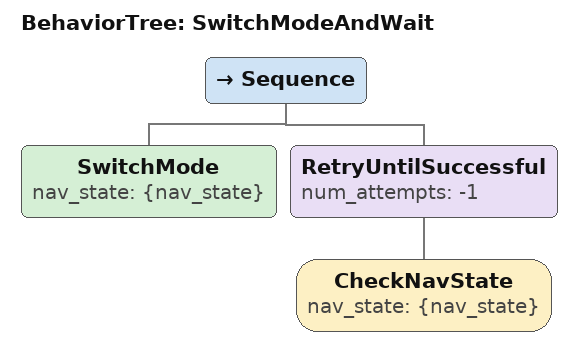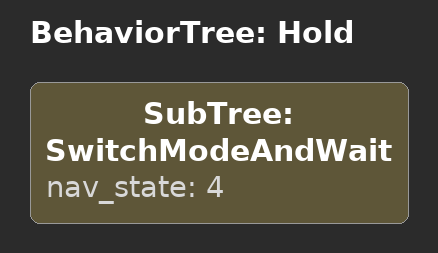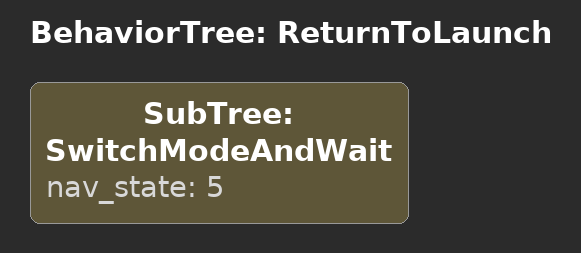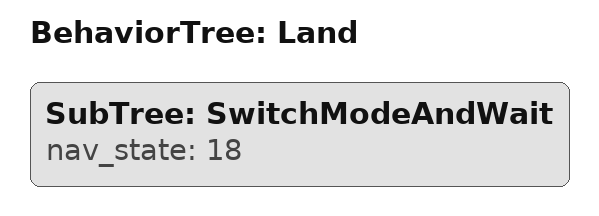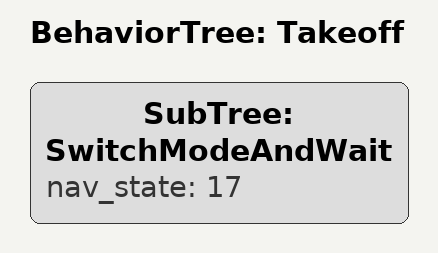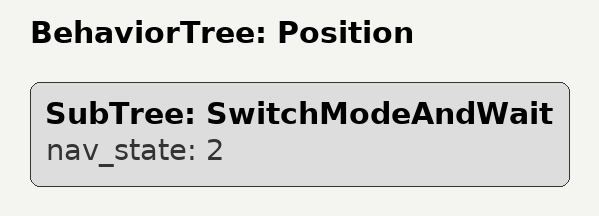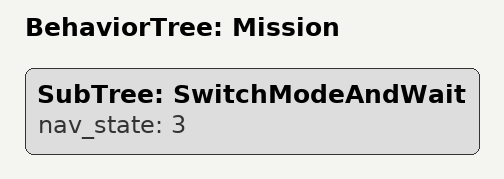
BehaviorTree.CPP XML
<?xml version="1.0" encoding="UTF-8"?>
<root BTCPP_format="4">

  <!-- Reusable helper: request the mode given by the 'nav_state' port and wait until it becomes active. -->
  <BehaviorTree ID="SwitchModeAndWait">
    <Sequence>
      <SwitchMode nav_state="{nav_state}"/>
      <RetryUntilSuccessful num_attempts="-1">
        <CheckNavState nav_state="{nav_state}"/>
      </RetryUntilSuccessful>
    </Sequence>
  </BehaviorTree>

  <BehaviorTree ID="Hold">
    <SubTree ID="SwitchModeAndWait"
             nav_state="4"/>
  </BehaviorTree>

  <BehaviorTree ID="ReturnToLaunch">
    <SubTree ID="SwitchModeAndWait"
             nav_state="5"/>
  </BehaviorTree>

  <BehaviorTree ID="Land">
    <SubTree ID="SwitchModeAndWait"
             nav_state="18"/>
  </BehaviorTree>

  <BehaviorTree ID="Takeoff">
    <SubTree ID="SwitchModeAndWait"
             nav_state="17"/>
  </BehaviorTree>

  <BehaviorTree ID="Position">
    <SubTree ID="SwitchModeAndWait"
             nav_state="2"/>
  </BehaviorTree>

  <BehaviorTree ID="Mission">
    <SubTree ID="SwitchModeAndWait"
             nav_state="3"/>
  </BehaviorTree>

</root>
